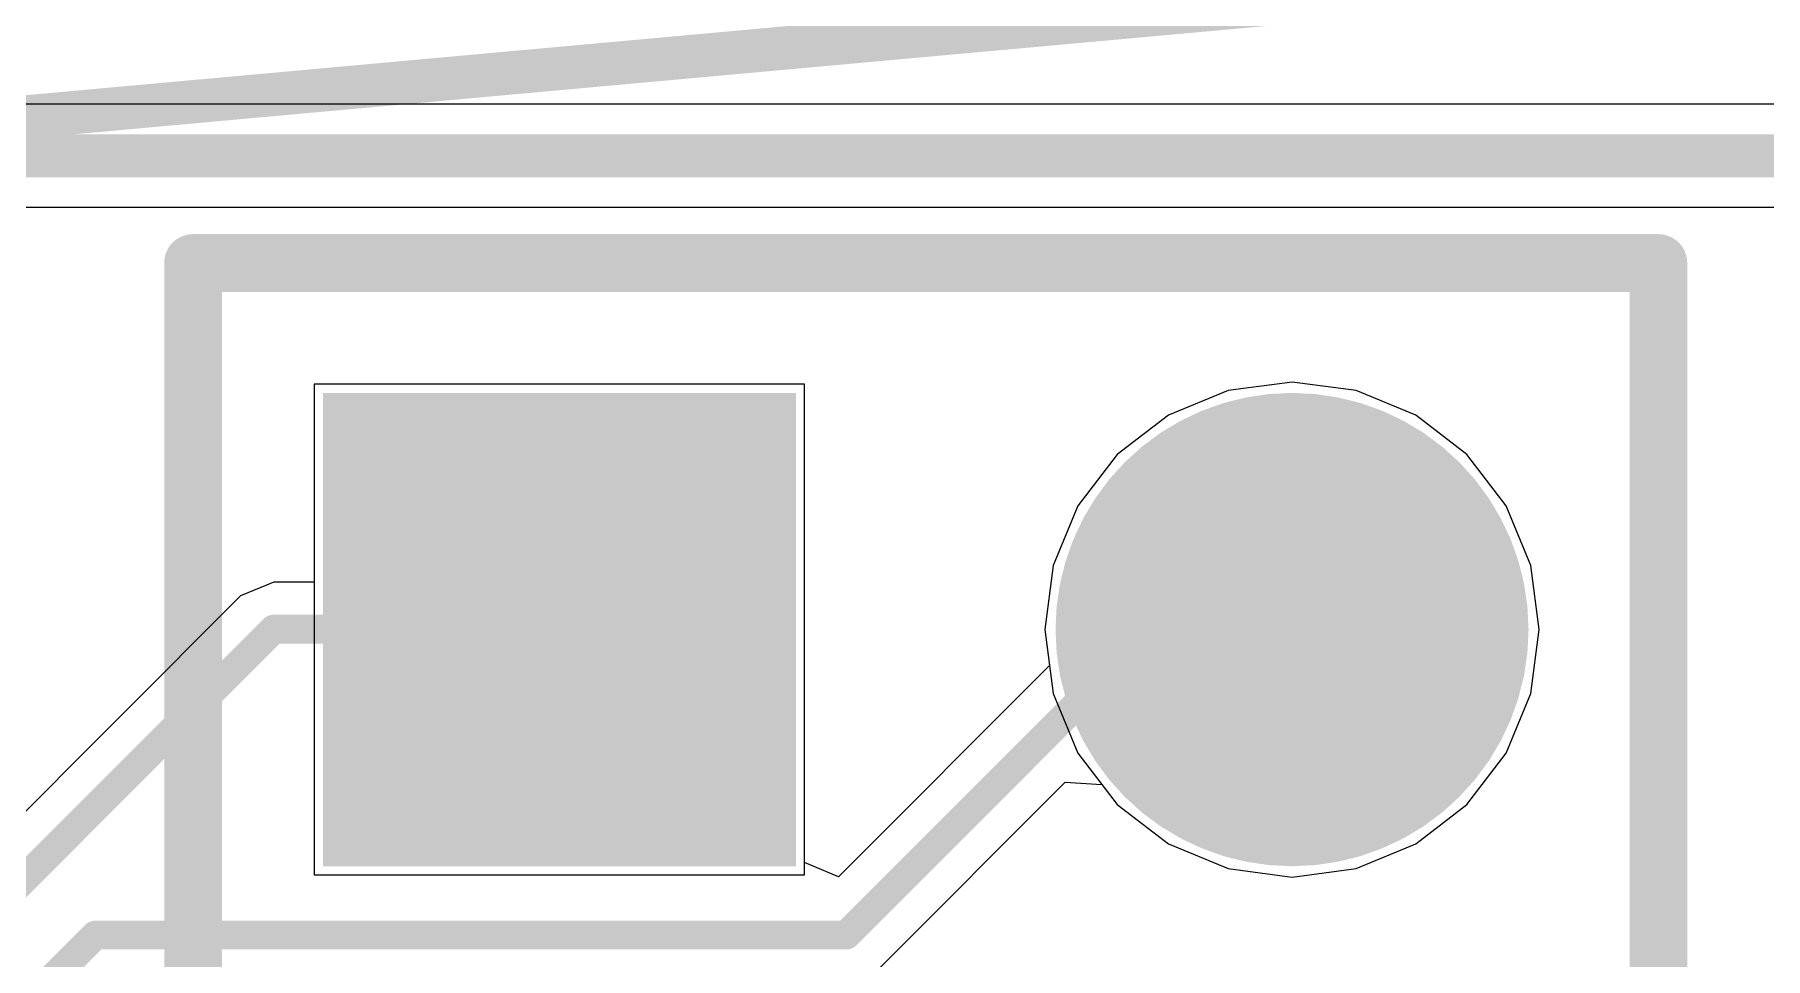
# Model space of a CAD drawing. Header units: millimetres. Extents: x 80 to 196, y 80 to 246.
# Drawn here: x 101.97 to 107.97, y 91.24 to 94.44 of the extents above; entities that cross this region are included whole.
import ezdxf

# ---------------------------------------------------------------- set-up
doc = ezdxf.new("R2010")
doc.units = ezdxf.units.MM
for name, color, linetype in [('BottomLayer', 5, 'Continuous'), ('BottomOverlay', 54, 'Continuous'), ('BottomSolder', 6, 'Continuous'), ('DrillDrawing', 1, 'Continuous'), ('KeepOutLayer', 6, 'Continuous'), ('Mechanical1', 6, 'Continuous'), ('Mechanical15', 56, 'Continuous'), ('MidLayer1', 16, 'Continuous'), ('MidLayer2', 76, 'Continuous'), ('MultiLayer', 9, 'Continuous'), ('PadHoleLayer', 156, 'Continuous'), ('TopLayer', 1, 'Continuous'), ('TopSolder', 216, 'Continuous')]:
    doc.layers.add(name, color=color, linetype=linetype)

msp = doc.modelspace()

# ---------------------------------------------------------------- linework, layer by layer
at = {"layer": 'BottomLayer'}
for p, q in [((104.635, 93.225), (102.935, 93.225)), ((102.935, 93.225), (102.935, 92.5389)), ((104.635, 91.5674), (104.635, 93.225)), ((106.1031, 93.2031), (105.8963, 93.1175)), ((106.325, 93.2323), (106.1031, 93.2031)), ((106.5469, 93.2031), (106.325, 93.2323)), ((106.7537, 93.1175), (106.5469, 93.2031)), ((105.8963, 93.1175), (105.7188, 92.9812)), ((106.9312, 92.9812), (106.7537, 93.1175)), ((105.7188, 92.9812), (105.5825, 92.8037)), ((107.0675, 92.8037), (106.9312, 92.9812)), ((105.5825, 92.8037), (105.4969, 92.5969)), ((107.1531, 92.5969), (107.0675, 92.8037)), ((105.4969, 92.5969), (105.4677, 92.375)), ((107.1823, 92.375), (107.1531, 92.5969)), ((102.7946, 92.5389), (102.6798, 92.4913)), ((102.935, 92.5389), (102.7946, 92.5389)), ((102.6798, 92.4913), (100.779, 90.5906)), ((105.4677, 92.375), (105.4841, 92.2505)), ((107.1531, 92.1531), (107.1823, 92.375)), ((105.4841, 92.2505), (104.7523, 91.5188)), ((107.0675, 91.9463), (107.1531, 92.1531)), ((106.9312, 91.7688), (107.0675, 91.9463)), ((104.8947, 91.2019), (105.539, 91.8462)), ((105.539, 91.8462), (105.6657, 91.8379)), ((105.6657, 91.8379), (105.7188, 91.7688)), ((105.7188, 91.7688), (105.8963, 91.6325)), ((106.7537, 91.6325), (106.9312, 91.7688)), ((105.8963, 91.6325), (106.1031, 91.5469)), ((106.5469, 91.5469), (106.7537, 91.6325)), ((104.7523, 91.5188), (104.635, 91.5674)), ((106.1031, 91.5469), (106.325, 91.5177)), ((106.325, 91.5177), (106.5469, 91.5469))]:
    msp.add_line(p, q, dxfattribs=at)
for points, const_width in [([(105.95, 92.375, 1), (106.7, 92.375, 1)], 0.75), ([(102.7696, 92.3765, 1), (102.8196, 92.3765, 1)], 0.05), ([(102.7696, 92.3765, 1), (102.8196, 92.3765, 1)], 0.05), ([(103.7579, 92.3765, 1), (103.8079, 92.3765, 1)], 0.05), ([(105.8147, 92.3765, 1), (105.8647, 92.3765, 1)], 0.05), ([(105.8147, 92.3765, 1), (105.8647, 92.3765, 1)], 0.05), ([(106.2979, 92.3765, 1), (106.3479, 92.3765, 1)], 0.05), ([(102.152, 91.3167, 1), (102.202, 91.3167, 1)], 0.05), ([(102.152, 91.3167, 1), (102.202, 91.3167, 1)], 0.05), ([(104.7549, 91.3167, 1), (104.8049, 91.3167, 1)], 0.05), ([(104.7549, 91.3167, 1), (104.8049, 91.3167, 1)], 0.05)]:
    msp.add_lwpolyline(points, format="xyb", close=True, dxfattribs=dict(at, const_width=const_width))
at = {"layer": 'BottomLayer', "const_width": 0.1}
for points in [[(100.5939, 90.1759), (102.7946, 92.3765)], [(102.7946, 92.3765), (103.7829, 92.3765)], [(104.7799, 91.3167), (105.8397, 92.3765)], [(105.8397, 92.3765), (106.3229, 92.3765)], [(100.9939, 90.1336), (102.177, 91.3167)], [(102.177, 91.3167), (104.7799, 91.3167)]]:
    msp.add_lwpolyline(points, dxfattribs=at)
at = {"layer": 'BottomLayer'}
msp.add_solid([(103.035, 91.625), (104.535, 91.625), (103.035, 93.125), (104.535, 93.125)], dxfattribs=at)
at = {"layer": 'BottomOverlay', "const_width": 0.2}
for points in [[(102.515, 91.105), (102.515, 93.645)], [(102.515, 93.645), (107.595, 93.645)], [(107.595, 91.105), (107.595, 93.645)]]:
    msp.add_lwpolyline(points, dxfattribs=at)
at = {"layer": 'BottomOverlay', "const_width": 0.1}
for points in [[(102.465, 93.645, 1), (102.565, 93.645, 1)], [(102.465, 93.645, 1), (102.565, 93.645, 1)], [(107.545, 93.645, 1), (107.645, 93.645, 1)], [(107.545, 93.645, 1), (107.645, 93.645, 1)]]:
    msp.add_lwpolyline(points, format="xyb", close=True, dxfattribs=at)
at = {"layer": 'BottomSolder', "const_width": 0.82}
msp.add_lwpolyline([(105.915, 92.375, 1), (106.735, 92.375, 1)], format="xyb", close=True, dxfattribs=at)
at = {"layer": 'BottomSolder'}
msp.add_solid([(102.965, 91.555), (104.605, 91.555), (102.965, 93.195), (104.605, 93.195)], dxfattribs=at)
at = {"layer": 'DrillDrawing', "const_width": 0.15}
msp.add_lwpolyline([(83.2252, 110.8907, -1.632083), (101.0442, 80.0273)], format="xyb", dxfattribs=at)
at = {"layer": 'KeepOutLayer', "const_width": 0.15}
msp.add_lwpolyline([(83.2252, 110.8907, -1.632083), (101.0442, 80.0273)], format="xyb", dxfattribs=at)
at = {"layer": 'Mechanical1', "const_width": 0.15}
msp.add_lwpolyline([(83.2252, 110.8907, -1.632083), (101.0442, 80.0273)], format="xyb", dxfattribs=at)
msp.add_lwpolyline([(91.6486, 93.2174), (109.4361, 94.8318)], dxfattribs=at)
at = {"layer": 'Mechanical15', "const_width": 0.1}
for points in [[(118.5, 100, 1), (81.5, 100, 1)], [(116.495, 100, 1), (83.505, 100, 1)]]:
    msp.add_lwpolyline(points, format="xyb", close=True, dxfattribs=at)
at = {"layer": 'MidLayer1'}
for p, q in [((104.635, 93.225), (102.935, 93.225)), ((102.935, 93.225), (102.935, 91.525)), ((104.635, 91.525), (104.635, 93.225)), ((106.1031, 93.2031), (105.8963, 93.1175)), ((106.325, 93.2323), (106.1031, 93.2031)), ((106.5469, 93.2031), (106.325, 93.2323)), ((106.7537, 93.1175), (106.5469, 93.2031)), ((105.8963, 93.1175), (105.7188, 92.9812)), ((106.9312, 92.9812), (106.7537, 93.1175)), ((105.7188, 92.9812), (105.5825, 92.8037)), ((107.0675, 92.8037), (106.9312, 92.9812)), ((105.5825, 92.8037), (105.4969, 92.5969)), ((107.1531, 92.5969), (107.0675, 92.8037)), ((105.4969, 92.5969), (105.4677, 92.375)), ((107.1823, 92.375), (107.1531, 92.5969)), ((105.4677, 92.375), (105.4969, 92.1531)), ((107.1531, 92.1531), (107.1823, 92.375)), ((105.4969, 92.1531), (105.5825, 91.9463)), ((107.0675, 91.9463), (107.1531, 92.1531)), ((105.5825, 91.9463), (105.7188, 91.7688)), ((106.9312, 91.7688), (107.0675, 91.9463)), ((105.7188, 91.7688), (105.8963, 91.6325)), ((106.7537, 91.6325), (106.9312, 91.7688)), ((105.8963, 91.6325), (106.1031, 91.5469)), ((106.5469, 91.5469), (106.7537, 91.6325)), ((102.935, 91.525), (104.635, 91.525)), ((106.1031, 91.5469), (106.325, 91.5177)), ((106.325, 91.5177), (106.5469, 91.5469))]:
    msp.add_line(p, q, dxfattribs=at)
at = {"layer": 'MidLayer1', "const_width": 0.75}
msp.add_lwpolyline([(105.95, 92.375, 1), (106.7, 92.375, 1)], format="xyb", close=True, dxfattribs=at)
at = {"layer": 'MidLayer1'}
msp.add_solid([(103.035, 91.625), (104.535, 91.625), (103.035, 93.125), (104.535, 93.125)], dxfattribs=at)
at = {"layer": 'MidLayer2'}
for p, q in [((104.635, 93.225), (102.935, 93.225)), ((102.935, 93.225), (102.935, 91.525)), ((104.635, 91.525), (104.635, 93.225)), ((106.1031, 93.2031), (105.8963, 93.1175)), ((106.325, 93.2323), (106.1031, 93.2031)), ((106.5469, 93.2031), (106.325, 93.2323)), ((106.7537, 93.1175), (106.5469, 93.2031)), ((105.8963, 93.1175), (105.7188, 92.9812)), ((106.9312, 92.9812), (106.7537, 93.1175)), ((105.7188, 92.9812), (105.5825, 92.8037)), ((107.0675, 92.8037), (106.9312, 92.9812)), ((105.5825, 92.8037), (105.4969, 92.5969)), ((107.1531, 92.5969), (107.0675, 92.8037)), ((105.4969, 92.5969), (105.4677, 92.375)), ((107.1823, 92.375), (107.1531, 92.5969)), ((105.4677, 92.375), (105.4969, 92.1531)), ((107.1531, 92.1531), (107.1823, 92.375)), ((105.4969, 92.1531), (105.5825, 91.9463)), ((107.0675, 91.9463), (107.1531, 92.1531)), ((105.5825, 91.9463), (105.7188, 91.7688)), ((106.9312, 91.7688), (107.0675, 91.9463)), ((105.7188, 91.7688), (105.8963, 91.6325)), ((106.7537, 91.6325), (106.9312, 91.7688)), ((105.8963, 91.6325), (106.1031, 91.5469)), ((106.5469, 91.5469), (106.7537, 91.6325)), ((102.935, 91.525), (104.635, 91.525)), ((106.1031, 91.5469), (106.325, 91.5177)), ((106.325, 91.5177), (106.5469, 91.5469))]:
    msp.add_line(p, q, dxfattribs=at)
at = {"layer": 'MidLayer2', "const_width": 0.75}
msp.add_lwpolyline([(105.95, 92.375, 1), (106.7, 92.375, 1)], format="xyb", close=True, dxfattribs=at)
at = {"layer": 'MidLayer2'}
msp.add_solid([(103.035, 91.625), (104.535, 91.625), (103.035, 93.125), (104.535, 93.125)], dxfattribs=at)
at = {"layer": 'MultiLayer', "const_width": 0.75}
msp.add_lwpolyline([(105.95, 92.375, 1), (106.7, 92.375, 1)], format="xyb", close=True, dxfattribs=at)
at = {"layer": 'MultiLayer'}
msp.add_solid([(103.035, 91.625), (104.535, 91.625), (103.035, 93.125), (104.535, 93.125)], dxfattribs=at)
at = {"layer": 'PadHoleLayer', "const_width": 0.45}
for points in [[(103.56, 92.375, 1), (104.01, 92.375, 1)], [(106.1, 92.375, 1), (106.55, 92.375, 1)]]:
    msp.add_lwpolyline(points, format="xyb", close=True, dxfattribs=at)
at = {"layer": 'TopLayer'}
for p, q in [((111.0556, 94.1948), (101.2439, 94.1948)), ((101.3178, 93.8379), (111.0556, 93.8379)), ((104.635, 93.225), (102.935, 93.225)), ((102.935, 93.225), (102.935, 91.525)), ((104.635, 91.525), (104.635, 93.225)), ((106.1031, 93.2031), (105.8963, 93.1175)), ((106.325, 93.2323), (106.1031, 93.2031)), ((106.5469, 93.2031), (106.325, 93.2323)), ((106.7537, 93.1175), (106.5469, 93.2031)), ((105.8963, 93.1175), (105.7188, 92.9812)), ((106.9312, 92.9812), (106.7537, 93.1175)), ((105.7188, 92.9812), (105.5825, 92.8037)), ((107.0675, 92.8037), (106.9312, 92.9812)), ((105.5825, 92.8037), (105.4969, 92.5969)), ((107.1531, 92.5969), (107.0675, 92.8037)), ((105.4969, 92.5969), (105.4677, 92.375)), ((107.1823, 92.375), (107.1531, 92.5969)), ((105.4677, 92.375), (105.4969, 92.1531)), ((107.1531, 92.1531), (107.1823, 92.375)), ((105.4969, 92.1531), (105.5825, 91.9463)), ((107.0675, 91.9463), (107.1531, 92.1531)), ((105.5825, 91.9463), (105.7188, 91.7688)), ((106.9312, 91.7688), (107.0675, 91.9463)), ((105.7188, 91.7688), (105.8963, 91.6325)), ((106.7537, 91.6325), (106.9312, 91.7688)), ((105.8963, 91.6325), (106.1031, 91.5469)), ((106.5469, 91.5469), (106.7537, 91.6325)), ((102.935, 91.525), (104.635, 91.525)), ((106.1031, 91.5469), (106.325, 91.5177)), ((106.325, 91.5177), (106.5469, 91.5469))]:
    msp.add_line(p, q, dxfattribs=at)
at = {"layer": 'TopLayer', "const_width": 0.15}
msp.add_lwpolyline([(101.2439, 94.0163), (111.3573, 94.0163)], dxfattribs=at)
at = {"layer": 'TopLayer', "const_width": 0.75}
msp.add_lwpolyline([(105.95, 92.375, 1), (106.7, 92.375, 1)], format="xyb", close=True, dxfattribs=at)
at = {"layer": 'TopLayer'}
msp.add_solid([(103.035, 91.625), (104.535, 91.625), (103.035, 93.125), (104.535, 93.125)], dxfattribs=at)
at = {"layer": 'TopSolder', "const_width": 0.82}
msp.add_lwpolyline([(105.915, 92.375, 1), (106.735, 92.375, 1)], format="xyb", close=True, dxfattribs=at)
at = {"layer": 'TopSolder'}
msp.add_solid([(102.965, 91.555), (104.605, 91.555), (102.965, 93.195), (104.605, 93.195)], dxfattribs=at)

doc.saveas('drawing.dxf')
